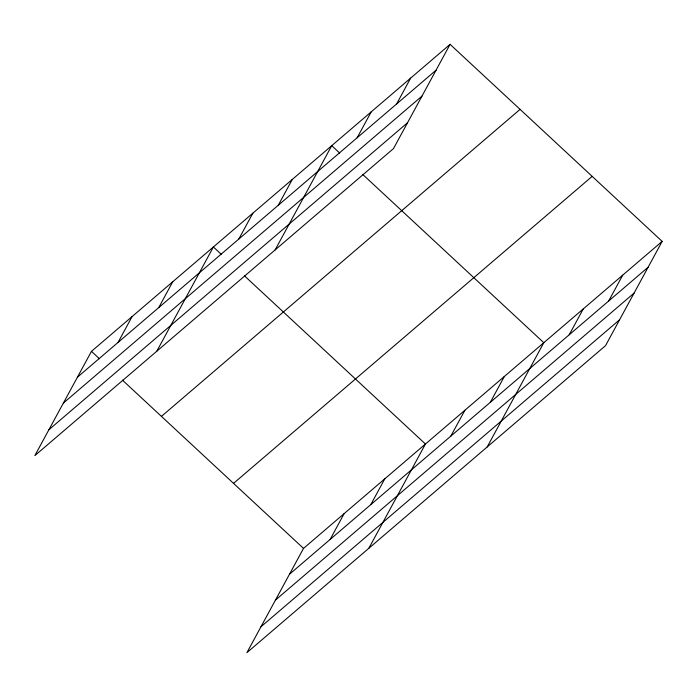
<?xml version="1.0" encoding="UTF-8"?>
<svg xmlns="http://www.w3.org/2000/svg" width="697" height="697" viewBox="0 0 697 697"><rect width="100%" height="100%" fill="white"/><g stroke="black" fill="none" stroke-linecap="round" stroke-linejoin="round"><path stroke-width="1.05" d="M450.088 44.347L91.455 351.358L34.85 455.611L393.483 148.6L450.088 44.347L662.15 241.389L605.545 345.642L246.912 652.653L303.517 548.4L662.15 241.389M118.063 342.41L132.099 316.56M158.716 307.621L172.743 281.771M156.79 351.227L213.395 246.973L221.341 254.361M238.81 239.054L252.845 213.204M278.26 205.284L292.296 179.434M275.132 249.918L331.737 145.664L339.692 153.052M357.16 137.745L371.187 111.895M396.61 103.966L410.638 78.125M330.125 539.452L344.161 513.602M370.769 504.654L384.805 478.804M368.844 548.269L425.449 444.015L244.403 275.794M450.863 436.095L464.899 410.245M490.313 402.317L504.349 376.476M487.194 446.951L543.799 342.697L362.754 174.477M569.214 334.778L583.25 308.928M608.664 301.008L622.7 275.158M77.419 377.208L436.061 70.197M63.375 403.075L422.007 96.073M48.895 429.735L407.536 122.733M161.434 416.379L520.067 109.377M233.539 483.369L592.171 176.367M289.482 574.241L648.114 267.239M275.428 600.117L634.07 293.115M260.957 626.777L619.589 319.766M91.455 351.358L99.41 358.746M122.472 380.17L303.517 548.4"/></g></svg>
